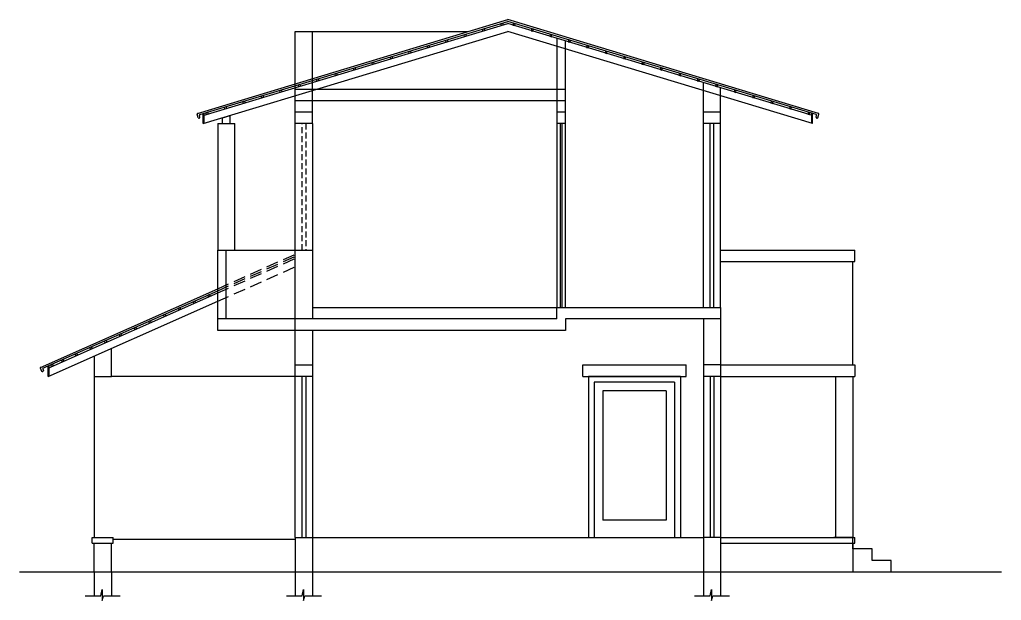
# Model space of a CAD drawing. Extents: x 173554 to 176562, y -34760 to -32805.
# Drawn here: x 175904 to 176416, y -33108 to -32805 of the extents above; entities that cross this region are included whole.
import ezdxf

# ---------------------------------------------------------------- set-up
doc = ezdxf.new("R2010")
doc.units = 0
doc.header["$LTSCALE"] = 25
doc.header["$MEASUREMENT"] = 0
doc.linetypes.add('HIDDEN', pattern=[0.375, 0.25, -0.125])
doc.linetypes.add('HIDDEN2', pattern=[0.1875, 0.125, -0.0625])
doc.layers.get('0').update_dxf_attribs({"linetype": 'CONTINUOUS'})
for name, color, linetype in [('DOOR', 1, 'CONTINUOUS'), ('KALKAAL', 7, 'CONTINUOUS'), ('TILE', 22, 'CONTINUOUS'), ('wall', 13, 'CONTINUOUS'), ('WINDOW', 4, 'CONTINUOUS'), ('window sill', 5, 'CONTINUOUS'), ('WOOD', 7, 'CONTINUOUS')]:
    doc.layers.add(name, color=color, linetype=linetype)

msp = doc.modelspace()

# ---------------------------------------------------------------- linework, layer by layer
for points in [[(175938.09, -33105.31), (175946.21, -33105.31), (175946.92, -33102.03), (175946.92, -33107.76), (175947.68, -33105.31), (175956.37, -33105.31)], [(176043.09, -33105.31), (176051.21, -33105.31), (176051.92, -33102.03), (176051.92, -33107.76), (176052.68, -33105.31), (176061.37, -33105.31)], [(176256.09, -33105.31), (176264.21, -33105.31), (176264.92, -33102.03), (176264.92, -33107.76), (176265.68, -33105.31), (176274.37, -33105.31)]]:
    msp.add_lwpolyline(points)
at = {"layer": 'DOOR'}
for p, q in [((176184.21, -32858.89), (176184.21, -32954.89)), ((176185.96, -32858.89), (176185.96, -32954.89)), ((176186.96, -32954.89), (176186.96, -32858.89)), ((176188.71, -32954.89), (176188.71, -32858.89)), ((176260.71, -32954.89), (176260.71, -32858.89)), ((176264.21, -32954.89), (176264.21, -32858.89)), ((176266.21, -32954.89), (176266.21, -32858.89)), ((176269.71, -32954.89), (176269.71, -32858.89)), ((176047.71, -33074.89), (176047.71, -32990.89)), ((176051.21, -33074.89), (176051.21, -32990.89)), ((176053.21, -32990.89), (176053.21, -33074.89)), ((176056.71, -32990.89), (176056.71, -33074.89)), ((176248.71, -32990.89), (176200.71, -32990.89)), ((176200.71, -32990.89), (176200.71, -33074.89)), ((176248.71, -32990.89), (176248.71, -33074.89)), ((176260.71, -32990.89), (176260.71, -33074.89)), ((176264.21, -32990.89), (176264.21, -33074.89)), ((176266.21, -32990.89), (176266.21, -33074.89)), ((176269.71, -32990.89), (176269.71, -33074.89)), ((176245.71, -32993.89), (176203.71, -32993.89)), ((176203.71, -32993.89), (176203.71, -33074.89)), ((176245.71, -32993.89), (176245.71, -33074.89)), ((176241.21, -32998.39), (176208.21, -32998.39)), ((176208.21, -32998.39), (176208.21, -33065.89)), ((176241.21, -32998.39), (176241.21, -33065.89)), ((176241.21, -33065.89), (176208.21, -33065.89))]:
    msp.add_line(p, q, dxfattribs=at)
at = {"layer": 'KALKAAL'}
for p, q in [((176007.21, -32858.89), (176007.21, -32924.89)), ((176007.21, -32858.89), (176016.21, -32858.89)), ((176016.21, -32924.89), (176016.21, -32858.89)), ((176329.71, -32990.89), (176329.71, -33074.89)), ((176338.71, -32990.89), (176338.71, -33074.89))]:
    msp.add_line(p, q, dxfattribs=at)
at = {"layer": 'TILE'}
for p, q in [((175996.66, -32853.55), (176158.72, -32804.63)), ((175997.88, -32854.23), (176158.72, -32805.67)), ((176320.77, -32853.55), (176158.72, -32804.63)), ((176319.56, -32854.23), (176158.72, -32805.67)), ((175997, -32855.96), (175996.46, -32853.91)), ((176320.44, -32855.96), (176320.98, -32853.91)), ((175997.93, -32855.57), (175997.67, -32854.59)), ((176319.51, -32855.57), (176319.76, -32854.59)), ((175914.68, -32986.12), (176007.21, -32945.06)), ((175916, -32986.63), (176007.21, -32946.15)), ((175914.56, -32986.45), (175915.31, -32988.17)), ((175915.87, -32986.96), (175916.23, -32987.77))]:
    msp.add_line(p, q, dxfattribs=at)
at = {"layer": 'TILE', "color": 7, "linetype": 'HIDDEN'}
for p, q in [((176007.21, -32945.06), (176047.71, -32927.09)), ((176007.21, -32946.15), (176047.71, -32928.18))]:
    msp.add_line(p, q, dxfattribs=at)
at = {"layer": 'TILE'}
for centre, radius, start, end in [((175996.75, -32853.83), 0.3, 106.7979, 194.6969), ((175997.96, -32854.51), 0.3, 106.7979, 194.6969), ((176319.47, -32854.51), 0.3, 345.3031, 73.2767), ((176320.69, -32853.83), 0.3, 345.3031, 73.2767), ((175997.35, -32855.48), 0.592, 234.2828, 351.276), ((176320.09, -32855.48), 0.592, 188.724, 305.7172), ((175914.78, -32986.35), 0.25, 113.929, 203.6963), ((175916.1, -32986.86), 0.25, 113.929, 203.6963), ((175915.64, -32987.68), 0.592, 236.1166, 351.276)]:
    msp.add_arc(centre, radius, start, end, dxfattribs=at)
at = {"layer": 'wall'}
for p, q in [((176047.71, -32852.89), (176047.71, -32810.89)), ((176047.71, -32810.89), (176056.71, -32810.89)), ((176056.71, -32852.89), (176056.71, -32810.89)), ((176184.21, -32814.41), (176184.21, -32858.89)), ((176188.71, -32858.89), (176188.71, -32815.77)), ((176260.71, -32852.89), (176260.71, -32837.51)), ((176260.71, -32858.89), (176260.71, -32837.51)), ((176047.71, -32840.89), (176188.71, -32840.89)), ((176269.71, -32853.77), (176269.71, -32840.22)), ((176269.71, -32858.89), (176269.71, -32840.22)), ((176047.71, -32846.89), (176188.71, -32846.89)), ((176056.71, -32852.89), (176047.71, -32852.89)), ((176047.71, -32858.89), (176047.71, -32852.89)), ((176056.71, -32858.89), (176056.71, -32852.89)), ((176188.71, -32852.89), (176184.21, -32852.89)), ((176269.71, -32852.89), (176260.71, -32852.89)), ((176056.71, -32858.89), (176047.71, -32858.89)), ((176188.71, -32858.89), (176184.21, -32858.89)), ((176269.71, -32858.89), (176260.71, -32858.89)), ((176007.21, -32966.89), (176007.21, -32924.89)), ((176011.71, -32960.89), (176011.71, -32924.89)), ((176047.71, -32960.89), (176047.71, -32924.89)), ((176047.71, -32924.89), (176056.71, -32924.89)), ((176056.71, -32924.89), (176056.71, -32960.89)), ((176269.71, -32924.89), (176339.71, -32924.89)), ((176339.71, -32930.89), (176339.71, -32924.89)), ((176269.71, -32930.89), (176339.71, -32930.89)), ((176338.71, -32984.89), (176338.71, -32930.89)), ((176184.21, -32960.89), (176184.21, -32954.89)), ((176184.21, -32954.89), (176269.71, -32954.89)), ((176269.71, -32954.89), (176269.71, -32960.89)), ((176184.21, -32960.89), (176007.21, -32960.89)), ((176047.71, -32966.89), (176047.71, -32960.89)), ((176188.71, -32960.89), (176188.71, -32966.89)), ((176269.71, -32960.89), (176188.71, -32960.89)), ((176260.71, -32960.89), (176260.71, -32990.89)), ((176269.71, -32960.89), (176269.71, -32990.89)), ((176188.71, -32966.89), (176007.21, -32966.89)), ((176047.71, -32990.89), (176047.71, -32966.89)), ((176056.71, -32966.89), (176056.71, -32990.89)), ((175951.71, -32990.89), (175951.71, -32976.25)), ((175942.71, -32980.24), (175942.71, -32990.89)), ((176047.71, -32984.89), (176056.71, -32984.89)), ((176269.71, -32984.89), (176260.71, -32984.89)), ((176269.71, -32984.89), (176339.71, -32984.89)), ((176339.71, -32984.89), (176339.71, -32990.89)), ((175942.71, -32990.89), (175951.71, -32990.89)), ((176056.71, -32990.89), (176047.71, -32990.89)), ((176269.71, -32990.89), (176260.71, -32990.89)), ((176269.71, -32990.89), (176339.71, -32990.89)), ((175941.71, -33074.89), (175952.71, -33074.89)), ((175941.71, -33077.89), (175941.71, -33074.89)), ((175941.71, -33077.89), (175952.71, -33077.89)), ((175942.71, -33092.89), (175942.71, -33077.89)), ((175951.71, -33092.89), (175951.71, -33077.89)), ((175952.71, -33077.89), (175952.71, -33074.89)), ((175952.71, -33075.89), (176047.71, -33075.89)), ((176047.71, -33074.89), (176260.71, -33074.89)), ((176047.71, -33074.89), (176047.71, -33105.31)), ((176056.71, -33074.89), (176056.71, -33105.31)), ((176260.71, -33074.89), (176260.71, -33074.89)), ((176260.71, -33074.89), (176260.71, -33105.31)), ((176269.71, -33074.89), (176260.71, -33074.89)), ((176269.71, -33074.89), (176269.71, -33105.31)), ((176269.71, -33074.89), (176339.71, -33074.89)), ((176269.71, -33077.89), (176339.71, -33077.89)), ((176338.71, -33077.89), (176338.71, -33092.89)), ((176339.71, -33077.89), (176339.71, -33074.89)), ((175903.84, -33092.89), (176416.22, -33092.89)), ((175942.71, -33092.89), (175942.71, -33105.31)), ((175951.71, -33092.89), (175951.71, -33105.31))]:
    msp.add_line(p, q, dxfattribs=at)
at = {"layer": 'wall', "color": 7}
for p, q in [((176056.71, -32810.89), (176137.96, -32810.89)), ((176007.21, -32924.89), (176047.71, -32924.89)), ((176056.71, -32954.89), (176184.21, -32954.89)), ((176197.71, -32990.89), (176197.71, -32984.89)), ((176197.71, -32984.89), (176251.71, -32984.89)), ((176251.71, -32990.89), (176251.71, -32984.89)), ((175942.71, -32990.89), (175942.71, -33074.89)), ((176047.71, -32990.89), (175951.71, -32990.89)), ((176197.71, -32990.89), (176251.71, -32990.89))]:
    msp.add_line(p, q, dxfattribs=at)
at = {"layer": 'wall', "color": 7, "linetype": 'HIDDEN'}
for p, q in [((176007.21, -32947.25), (176047.71, -32929.27)), ((176007.21, -32951.62), (176047.71, -32933.65))]:
    msp.add_line(p, q, dxfattribs=at)
at = {"layer": 'wall'}
for points in [[(176156.17, -32807.49), (176155.32, -32807.74), (176155.03, -32806.79), (176155.88, -32806.53)], [(176161.27, -32807.49), (176162.12, -32807.74), (176162.41, -32806.79), (176161.56, -32806.53)], [(176136.93, -32813.29), (176136.08, -32813.55), (176135.79, -32812.59), (176136.64, -32812.34)], [(176146.55, -32810.39), (176145.7, -32810.65), (176145.41, -32809.69), (176146.26, -32809.43)], [(176170.89, -32810.39), (176171.74, -32810.65), (176172.03, -32809.69), (176171.18, -32809.43)], [(176180.51, -32813.29), (176181.36, -32813.55), (176181.65, -32812.59), (176180.8, -32812.34)], [(176117.69, -32819.1), (176116.83, -32819.36), (176116.54, -32818.4), (176117.4, -32818.14)], [(176127.31, -32816.2), (176126.45, -32816.46), (176126.17, -32815.5), (176127.02, -32815.24)], [(176190.13, -32816.2), (176190.98, -32816.46), (176191.27, -32815.5), (176190.42, -32815.24)], [(176199.75, -32819.1), (176200.6, -32819.36), (176200.89, -32818.4), (176200.04, -32818.14)], [(176108.07, -32822.01), (176107.21, -32822.26), (176106.92, -32821.31), (176107.78, -32821.05)], [(176209.37, -32822.01), (176210.22, -32822.26), (176210.51, -32821.31), (176209.66, -32821.05)], [(176088.83, -32827.81), (176087.97, -32828.07), (176087.68, -32827.11), (176088.54, -32826.86)], [(176098.45, -32824.91), (176097.59, -32825.17), (176097.3, -32824.21), (176098.16, -32823.95)], [(176218.99, -32824.91), (176219.84, -32825.17), (176220.13, -32824.21), (176219.28, -32823.95)], [(176228.61, -32827.81), (176229.46, -32828.07), (176229.75, -32827.11), (176228.9, -32826.86)], [(176069.59, -32833.62), (176068.73, -32833.88), (176068.44, -32832.92), (176069.3, -32832.67)], [(176079.21, -32830.72), (176078.35, -32830.98), (176078.06, -32830.02), (176078.92, -32829.76)], [(176238.23, -32830.72), (176239.08, -32830.98), (176239.37, -32830.02), (176238.52, -32829.76)], [(176247.85, -32833.62), (176248.71, -32833.88), (176248.99, -32832.92), (176248.14, -32832.67)], [(176050.35, -32839.43), (176049.49, -32839.69), (176049.2, -32838.73), (176050.06, -32838.47)], [(176059.97, -32836.53), (176059.11, -32836.78), (176058.82, -32835.83), (176059.68, -32835.57)], [(176257.47, -32836.53), (176258.33, -32836.78), (176258.62, -32835.83), (176257.76, -32835.57)], [(176267.09, -32839.43), (176267.95, -32839.69), (176268.24, -32838.73), (176267.38, -32838.47)], [(176040.72, -32842.34), (176039.87, -32842.59), (176039.58, -32841.64), (176040.44, -32841.38)], [(176276.71, -32842.34), (176277.57, -32842.59), (176277.86, -32841.64), (176277, -32841.38)], [(176021.48, -32848.14), (176020.63, -32848.4), (176020.34, -32847.44), (176021.19, -32847.19)], [(176031.1, -32845.24), (176030.25, -32845.5), (176029.96, -32844.54), (176030.81, -32844.28)], [(176286.33, -32845.24), (176287.19, -32845.5), (176287.48, -32844.54), (176286.62, -32844.28)], [(176295.95, -32848.14), (176296.81, -32848.4), (176297.1, -32847.44), (176296.24, -32847.19)], [(176002.24, -32853.95), (176001.39, -32854.21), (176001.1, -32853.25), (176001.95, -32852.99)], [(176011.86, -32851.05), (176011.01, -32851.31), (176010.72, -32850.35), (176011.57, -32850.09)], [(176305.57, -32851.05), (176306.43, -32851.31), (176306.72, -32850.35), (176305.86, -32850.09)], [(176315.19, -32853.95), (176316.05, -32854.21), (176316.34, -32853.25), (176315.48, -32852.99)]]:
    msp.add_lwpolyline(points, close=True, dxfattribs=at)
for points in [[(176338.71, -33080.89), (176338.71, -33074.89), (176328.71, -33074.89)], [(176348.71, -33086.89), (176348.71, -33080.89), (176338.71, -33080.89)], [(176358.71, -33092.89), (176358.71, -33086.89), (176348.71, -33086.89)]]:
    msp.add_lwpolyline(points, dxfattribs=at)
at = {"layer": 'WINDOW', "linetype": 'HIDDEN2'}
for p, q in [((176051.21, -32924.89), (176051.21, -32858.89)), ((176053.21, -32858.89), (176053.21, -32924.89))]:
    msp.add_line(p, q, dxfattribs=at)
at = {"layer": 'window sill'}
for p, q in [((176047.71, -32924.89), (176047.71, -32858.89)), ((176056.71, -32858.89), (176056.71, -32924.89))]:
    msp.add_line(p, q, dxfattribs=at)
at = {"layer": 'WOOD'}
for p, q in [((175999.71, -32854.72), (176158.72, -32806.72)), ((176317.72, -32854.72), (176158.72, -32806.72)), ((175999.71, -32858.89), (176158.72, -32810.89)), ((176317.72, -32858.89), (176158.72, -32810.89)), ((175999.71, -32858.89), (175999.71, -32854.72)), ((176000.21, -32858.74), (176000.21, -32854.56)), ((176009.71, -32855.88), (176013.71, -32854.67)), ((176009.71, -32858.89), (176009.71, -32855.88)), ((176013.71, -32858.89), (176013.71, -32854.67)), ((176317.22, -32858.74), (176317.22, -32854.56)), ((176317.72, -32858.89), (176317.72, -32854.72)), ((175918.71, -32986.52), (176007.21, -32947.25)), ((175918.71, -32990.89), (176007.21, -32951.62)), ((175918.71, -32990.89), (175918.71, -32986.52)), ((175919.21, -32990.67), (175919.21, -32986.3))]:
    msp.add_line(p, q, dxfattribs=at)
at = {"layer": 'WOOD', "color": 13}
for p, q in [((175999.71, -32854.72), (175999.71, -32853.67)), ((176000.21, -32854.56), (176000.21, -32853.52)), ((176317.22, -32854.56), (176317.22, -32853.52)), ((176317.72, -32854.72), (176317.72, -32853.67)), ((175918.71, -32986.52), (175918.71, -32985.42)), ((175919.21, -32986.3), (175919.21, -32985.2))]:
    msp.add_line(p, q, dxfattribs=at)
for points in [[(175995.54, -32952.42), (175994.73, -32952.79), (175994.32, -32951.87), (175995.14, -32951.51)], [(176003.24, -32949.01), (176002.43, -32949.37), (176002.02, -32948.46), (176002.84, -32948.09)], [(175987.85, -32955.84), (175987.03, -32956.2), (175986.63, -32955.29), (175987.44, -32954.93)], [(175972.45, -32962.67), (175971.63, -32963.03), (175971.23, -32962.12), (175972.04, -32961.76)], [(175980.15, -32959.26), (175979.33, -32959.62), (175978.93, -32958.7), (175979.74, -32958.34)], [(175964.75, -32966.09), (175963.94, -32966.45), (175963.53, -32965.54), (175964.35, -32965.18)], [(175949.35, -32972.92), (175948.54, -32973.28), (175948.13, -32972.37), (175948.95, -32972.01)], [(175957.05, -32969.51), (175956.24, -32969.87), (175955.83, -32968.95), (175956.65, -32968.59)], [(175941.66, -32976.34), (175940.84, -32976.7), (175940.44, -32975.78), (175941.25, -32975.42)], [(175926.98, -32982.85), (175926.16, -32983.21), (175925.76, -32982.3), (175926.57, -32981.94)], [(175933.96, -32979.75), (175933.14, -32980.12), (175932.74, -32979.2), (175933.55, -32978.84)], [(175921.32, -32985.36), (175920.51, -32985.72), (175920.1, -32984.81), (175920.92, -32984.45)]]:
    msp.add_lwpolyline(points, close=True, dxfattribs=at)

doc.saveas('drawing.dxf')
